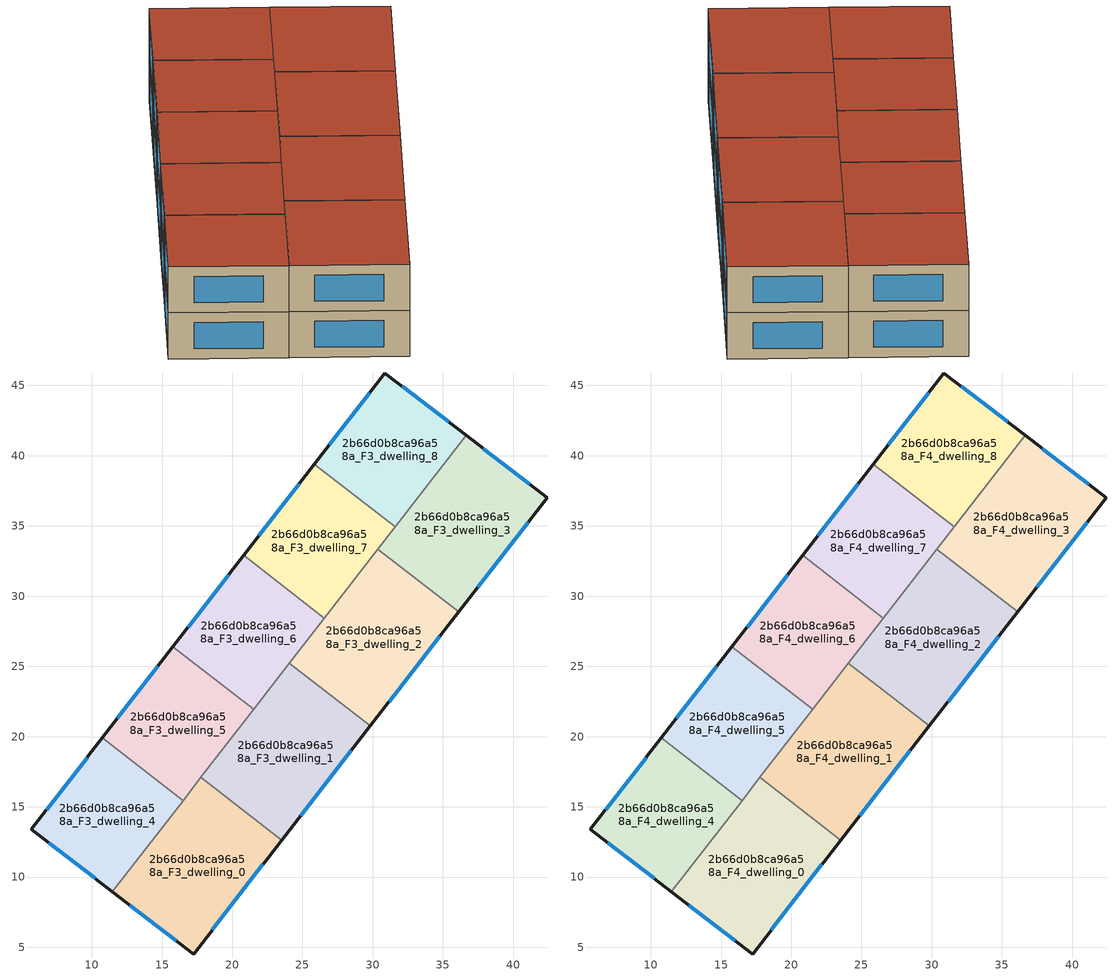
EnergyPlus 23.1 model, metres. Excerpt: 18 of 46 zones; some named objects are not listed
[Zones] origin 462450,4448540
2b66d0b8ca96a58a_F3_dwelling_0
 floor to 2b66d0b8ca96a58a_F2_dwelling_0 (EU_floor_Construction): 23.53,12.63 17.24,4.52 11.47,8.96 17.77,17.09 z9
 wall outside (EU_wall_Construction): 11.47,8.96 17.24,4.52 23.53,12.63 z9:12
 wall to 2b66d0b8ca96a58a_F3_dwelling_1 (EU_wall_Construction): 23.53,12.63 17.77,17.09 z9:12
 wall to 2b66d0b8ca96a58a_F3_dwelling_4 (EU_wall_Construction): 16.5,15.44 11.47,8.96 z9:12
 wall to 2b66d0b8ca96a58a_F3_dwelling_5 (EU_wall_Construction): 17.77,17.09 16.5,15.44 z9:12
 window (EU_Window_Construction): 18.59,6.26 22.18,10.9 / 12.71,8.01 16.01,5.47 z9.64:11.36
2b66d0b8ca96a58a_F3_dwelling_1
 floor to 2b66d0b8ca96a58a_F2_dwelling_1 (EU_floor_Construction): 29.82,20.76 23.53,12.63 17.77,17.09 24.07,25.21 z9
 wall outside (EU_wall_Construction): 23.53,12.63 29.82,20.76 z9:12
 wall to 2b66d0b8ca96a58a_F3_dwelling_2 (EU_wall_Construction): 29.82,20.76 24.07,25.21 z9:12
 wall to 2b66d0b8ca96a58a_F3_dwelling_5 (EU_wall_Construction): 21.53,21.94 17.77,17.09 z9:12
 wall to 2b66d0b8ca96a58a_F3_dwelling_6 (EU_wall_Construction): 24.07,25.22 21.53,21.94 z9:12
 window (EU_Window_Construction): 24.87,14.37 28.47,19.02 z9.64:11.36
2b66d0b8ca96a58a_F3_dwelling_2
 floor to 2b66d0b8ca96a58a_F2_dwelling_2 (EU_floor_Construction): 36.11,28.88 29.82,20.76 24.07,25.21 30.36,33.34 z9
 wall outside (EU_wall_Construction): 29.82,20.76 36.11,28.88 z9:12
 wall to 2b66d0b8ca96a58a_F3_dwelling_3 (EU_wall_Construction): 36.11,28.88 30.36,33.34 z9:12
 wall to 2b66d0b8ca96a58a_F3_dwelling_7 (EU_wall_Construction): 30.36,33.34 26.57,28.44 z9:12
 wall to 2b66d0b8ca96a58a_F3_dwelling_6 (EU_wall_Construction): 26.57,28.44 24.07,25.21 z9:12
 window (EU_Window_Construction): 31.17,22.5 34.77,27.14 z9.64:11.36
2b66d0b8ca96a58a_F3_dwelling_3
 floor to 2b66d0b8ca96a58a_F2_dwelling_3 (EU_floor_Construction): 42.41,37.02 36.11,28.88 30.36,33.34 36.64,41.45 z9
 wall outside (EU_wall_Construction): 36.11,28.88 42.41,37.02 36.64,41.45 z9:12
 wall to 2b66d0b8ca96a58a_F3_dwelling_8 (EU_wall_Construction): 36.64,41.45 31.6,34.94 z9:12
 wall to 2b66d0b8ca96a58a_F3_dwelling_7 (EU_wall_Construction): 31.6,34.94 30.36,33.34 z9:12
 window (EU_Window_Construction): 41.18,37.97 37.88,40.5 / 37.46,30.63 41.07,35.28 z9.64:11.36
2b66d0b8ca96a58a_F3_dwelling_4
 floor to 2b66d0b8ca96a58a_F2_dwelling_4 (EU_floor_Construction): 16.5,15.45 11.47,8.96 5.7,13.39 10.74,19.9 z9
 wall outside (EU_wall_Construction): 10.74,19.9 5.7,13.39 11.47,8.96 z9:12
 wall to 2b66d0b8ca96a58a_F3_dwelling_5 (EU_wall_Construction): 16.5,15.45 10.74,19.9 z9:12
 window (EU_Window_Construction): 6.94,12.44 10.24,9.91 / 9.66,18.51 6.78,14.79 z9.64:11.36
2b66d0b8ca96a58a_F3_dwelling_5
 floor to 2b66d0b8ca96a58a_F2_dwelling_5 (EU_floor_Construction): 21.53,21.94 16.5,15.45 10.74,19.9 15.78,26.4 z9
 wall outside (EU_wall_Construction): 15.78,26.4 10.74,19.9 z9:12
 wall to 2b66d0b8ca96a58a_F3_dwelling_6 (EU_wall_Construction): 21.53,21.94 15.78,26.4 z9:12
 window (EU_Window_Construction): 14.7,25.01 11.82,21.29 z9.64:11.36
2b66d0b8ca96a58a_F3_dwelling_6
 floor to 2b66d0b8ca96a58a_F2_dwelling_6 (EU_floor_Construction): 26.57,28.44 21.53,21.94 15.78,26.4 20.81,32.9 z9
 wall outside (EU_wall_Construction): 20.81,32.9 15.78,26.4 z9:12
 wall to 2b66d0b8ca96a58a_F3_dwelling_7 (EU_wall_Construction): 26.57,28.44 20.81,32.9 z9:12
 window (EU_Window_Construction): 19.73,31.51 16.86,27.79 z9.64:11.36
2b66d0b8ca96a58a_F3_dwelling_7
 floor to 2b66d0b8ca96a58a_F2_dwelling_7 (EU_floor_Construction): 31.6,34.94 26.57,28.44 20.81,32.9 25.85,39.4 z9
 wall outside (EU_wall_Construction): 25.85,39.4 20.81,32.9 z9:12
 wall to 2b66d0b8ca96a58a_F3_dwelling_8 (EU_wall_Construction): 31.6,34.94 25.85,39.4 z9:12
 window (EU_Window_Construction): 24.77,38.01 21.89,34.29 z9.64:11.36
2b66d0b8ca96a58a_F3_dwelling_8
 floor to 2b66d0b8ca96a58a_F2_dwelling_8 (EU_floor_Construction): 36.64,41.45 31.6,34.94 25.85,39.4 30.87,45.89 z9
 wall outside (EU_wall_Construction): 36.64,41.45 30.87,45.89 25.85,39.4 z9:12
 window (EU_Window_Construction): 29.8,44.5 26.92,40.79 / 35.41,42.4 32.11,44.94 z9.64:11.36
2b66d0b8ca96a58a_F4_dwelling_0
 floor to 2b66d0b8ca96a58a_F3_dwelling_0 (EU_floor_Construction): 23.53,12.63 17.24,4.52 11.47,8.96 17.77,17.09 z12
 wall outside (EU_wall_Construction): 11.47,8.96 17.24,4.52 23.53,12.63 z12:15
 wall to 2b66d0b8ca96a58a_F4_dwelling_1 (EU_wall_Construction): 23.53,12.63 17.77,17.09 z12:15
 wall to 2b66d0b8ca96a58a_F4_dwelling_4 (EU_wall_Construction): 16.5,15.44 11.47,8.96 z12:15
 wall to 2b66d0b8ca96a58a_F4_dwelling_5 (EU_wall_Construction): 17.77,17.09 16.5,15.44 z12:15
 window (EU_Window_Construction): 18.59,6.26 22.18,10.9 / 12.71,8.01 16.01,5.47 z12.64:14.36
 roof outside (EU_roof_Construction): 17.24,4.52 23.53,12.63 17.77,17.09 11.47,8.96 z15
2b66d0b8ca96a58a_F4_dwelling_1
 floor to 2b66d0b8ca96a58a_F3_dwelling_1 (EU_floor_Construction): 29.82,20.76 23.53,12.63 17.77,17.09 24.07,25.21 z12
 wall outside (EU_wall_Construction): 23.53,12.63 29.82,20.76 z12:15
 wall to 2b66d0b8ca96a58a_F4_dwelling_2 (EU_wall_Construction): 29.82,20.76 24.07,25.21 z12:15
 wall to 2b66d0b8ca96a58a_F4_dwelling_5 (EU_wall_Construction): 21.53,21.94 17.77,17.09 z12:15
 wall to 2b66d0b8ca96a58a_F4_dwelling_6 (EU_wall_Construction): 24.07,25.22 21.53,21.94 z12:15
 window (EU_Window_Construction): 24.87,14.37 28.47,19.02 z12.64:14.36
 roof outside (EU_roof_Construction): 23.53,12.63 29.82,20.76 24.07,25.21 17.77,17.09 z15
2b66d0b8ca96a58a_F4_dwelling_2
 floor to 2b66d0b8ca96a58a_F3_dwelling_2 (EU_floor_Construction): 36.11,28.88 29.82,20.76 24.07,25.21 30.36,33.34 z12
 wall outside (EU_wall_Construction): 29.82,20.76 36.11,28.88 z12:15
 wall to 2b66d0b8ca96a58a_F4_dwelling_3 (EU_wall_Construction): 36.11,28.88 30.36,33.34 z12:15
 wall to 2b66d0b8ca96a58a_F4_dwelling_7 (EU_wall_Construction): 30.36,33.34 26.57,28.44 z12:15
 wall to 2b66d0b8ca96a58a_F4_dwelling_6 (EU_wall_Construction): 26.57,28.44 24.07,25.21 z12:15
 window (EU_Window_Construction): 31.17,22.5 34.77,27.14 z12.64:14.36
 roof outside (EU_roof_Construction): 29.82,20.76 36.11,28.88 30.36,33.34 24.07,25.21 z15
2b66d0b8ca96a58a_F4_dwelling_3
 floor to 2b66d0b8ca96a58a_F3_dwelling_3 (EU_floor_Construction): 42.41,37.02 36.11,28.88 30.36,33.34 36.64,41.45 z12
 wall outside (EU_wall_Construction): 36.11,28.88 42.41,37.02 36.64,41.45 z12:15
 wall to 2b66d0b8ca96a58a_F4_dwelling_8 (EU_wall_Construction): 36.64,41.45 31.6,34.94 z12:15
 wall to 2b66d0b8ca96a58a_F4_dwelling_7 (EU_wall_Construction): 31.6,34.94 30.36,33.34 z12:15
 window (EU_Window_Construction): 41.18,37.97 37.88,40.5 / 37.46,30.63 41.07,35.28 z12.64:14.36
 roof outside (EU_roof_Construction): 36.11,28.88 42.41,37.02 36.64,41.45 30.36,33.34 z15
2b66d0b8ca96a58a_F4_dwelling_4
 floor to 2b66d0b8ca96a58a_F3_dwelling_4 (EU_floor_Construction): 16.5,15.45 11.47,8.96 5.7,13.39 10.74,19.9 z12
 wall outside (EU_wall_Construction): 10.74,19.9 5.7,13.39 11.47,8.96 z12:15
 wall to 2b66d0b8ca96a58a_F4_dwelling_5 (EU_wall_Construction): 16.5,15.45 10.74,19.9 z12:15
 window (EU_Window_Construction): 6.94,12.44 10.24,9.91 / 9.66,18.51 6.78,14.79 z12.64:14.36
 roof outside (EU_roof_Construction): 11.47,8.96 16.5,15.45 10.74,19.9 5.7,13.39 z15
2b66d0b8ca96a58a_F4_dwelling_5
 floor to 2b66d0b8ca96a58a_F3_dwelling_5 (EU_floor_Construction): 21.53,21.94 16.5,15.45 10.74,19.9 15.78,26.4 z12
 wall outside (EU_wall_Construction): 15.78,26.4 10.74,19.9 z12:15
 wall to 2b66d0b8ca96a58a_F4_dwelling_6 (EU_wall_Construction): 21.53,21.94 15.78,26.4 z12:15
 window (EU_Window_Construction): 14.7,25.01 11.82,21.29 z12.64:14.36
 roof outside (EU_roof_Construction): 16.5,15.45 21.53,21.94 15.78,26.4 10.74,19.9 z15
2b66d0b8ca96a58a_F4_dwelling_6
 floor to 2b66d0b8ca96a58a_F3_dwelling_6 (EU_floor_Construction): 26.57,28.44 21.53,21.94 15.78,26.4 20.81,32.9 z12
 wall outside (EU_wall_Construction): 20.81,32.9 15.78,26.4 z12:15
 wall to 2b66d0b8ca96a58a_F4_dwelling_7 (EU_wall_Construction): 26.57,28.44 20.81,32.9 z12:15
 window (EU_Window_Construction): 19.73,31.51 16.86,27.79 z12.64:14.36
 roof outside (EU_roof_Construction): 21.53,21.94 26.57,28.44 20.81,32.9 15.78,26.4 z15
2b66d0b8ca96a58a_F4_dwelling_7
 floor to 2b66d0b8ca96a58a_F3_dwelling_7 (EU_floor_Construction): 31.6,34.94 26.57,28.44 20.81,32.9 25.85,39.4 z12
 wall outside (EU_wall_Construction): 25.85,39.4 20.81,32.9 z12:15
 wall to 2b66d0b8ca96a58a_F4_dwelling_8 (EU_wall_Construction): 31.6,34.94 25.85,39.4 z12:15
 window (EU_Window_Construction): 24.77,38.01 21.89,34.29 z12.64:14.36
 roof outside (EU_roof_Construction): 26.57,28.44 31.6,34.94 25.85,39.4 20.81,32.9 z15
2b66d0b8ca96a58a_F4_dwelling_8
 floor to 2b66d0b8ca96a58a_F3_dwelling_8 (EU_floor_Construction): 36.64,41.45 31.6,34.94 25.85,39.4 30.87,45.89 z12
 wall outside (EU_wall_Construction): 36.64,41.45 30.87,45.89 25.85,39.4 z12:15
 window (EU_Window_Construction): 29.8,44.5 26.92,40.79 / 35.41,42.4 32.11,44.94 z12.64:14.36
 roof outside (EU_roof_Construction): 31.6,34.94 36.64,41.45 30.87,45.89 25.85,39.4 z15
[Building]
EU S2 Campaign: North Axis=0; Terrain=City; Solar Distribution=FullExterior
[Site:Location]
Yerevan-Zvartnots.Intl.AP: Latitude=40.15; Longitude=44.383; Time Zone=4; Elevation=854
[SizingPeriod:WeatherFileDays]
AnnualSizingPeriod: Begin Month=1; Begin Day of Month=1; End Month=12; End Day of Month=31; Day of Week for Start Day=Monday; Use Weather File Daylight Saving Period=No; Use Weather File Rain and Snow Indicators=No
[MATERIAL]
EU_InternalMass_Material: Roughness=MediumRough; Thickness=0.1; Conductivity=1; Density=1800; Specific Heat=900; Thermal Absorptance=0.9; Solar Absorptance=0.7; Visible Absorptance=0.7
[MATERIAL:NOMASS] Roughness=MediumRough; Thermal Absorptance=0.9; Solar Absorptance=0.7; Visible Absorptance=0.7
Name | Thermal Resistance
EU_wall_NoMass | 1.05043
EU_roof_NoMass | 1.45357
EU_floor_NoMass | 0.478065
[WINDOWMATERIAL:SIMPLEGLAZINGSYSTEM]
EU_Window_SimpleGlazing: UFactor=2.5566; Solar Heat Gain Coefficient=0.75; Visible Transmittance=0.75
[CONSTRUCTION]
EU_wall_Construction: EU_wall_NoMass
EU_roof_Construction: EU_roof_NoMass
EU_floor_Construction: EU_floor_NoMass
EU_Window_Construction: EU_Window_SimpleGlazing
EU_InternalMass_Construction: EU_InternalMass_Material
[ZONE] Type=1; Multiplier=1; Ceiling Height=autocalculate; Floor Area=autocalculate; Part of Total Floor Area=Yes
Name | Volume
2b66d0b8ca96a58a_F3_dwelling_0; 2b66d0b8ca96a58a_F4_dwelling_0 | 224.368
2b66d0b8ca96a58a_F3_dwelling_1; 2b66d0b8ca96a58a_F4_dwelling_1 | 224.356
2b66d0b8ca96a58a_F3_dwelling_2; 2b66d0b8ca96a58a_F4_dwelling_2 | 224.391
2b66d0b8ca96a58a_F3_dwelling_3; 2b66d0b8ca96a58a_F4_dwelling_3 | 224.373
2b66d0b8ca96a58a_F3_dwelling_4; 2b66d0b8ca96a58a_F4_dwelling_4; 2b66d0b8ca96a58a_F3_dwelling_8; 2b66d0b8ca96a58a_F4_dwelling_8 | 179.518
2b66d0b8ca96a58a_F3_dwelling_5; 2b66d0b8ca96a58a_F4_dwelling_5; 2b66d0b8ca96a58a_F3_dwelling_6; 2b66d0b8ca96a58a_F4_dwelling_6 | 179.528
2b66d0b8ca96a58a_F3_dwelling_7; 2b66d0b8ca96a58a_F4_dwelling_7 | 179.495
[INTERNALMASS] Construction=EU_InternalMass_Construction
Name | Zone or ZoneList | Surface Area
2b66d0b8ca96a58a_F3_dwelling_0_EU_InternalMass | 2b66d0b8ca96a58a_F3_dwelling_0 | 74.7892
2b66d0b8ca96a58a_F3_dwelling_1_EU_InternalMass | 2b66d0b8ca96a58a_F3_dwelling_1 | 74.7853
2b66d0b8ca96a58a_F3_dwelling_2_EU_InternalMass | 2b66d0b8ca96a58a_F3_dwelling_2 | 74.8011
2b66d0b8ca96a58a_F3_dwelling_3_EU_InternalMass | 2b66d0b8ca96a58a_F3_dwelling_3 | 74.791
2b66d0b8ca96a58a_F3_dwelling_4_EU_InternalMass | 2b66d0b8ca96a58a_F3_dwelling_4 | 59.8393
2b66d0b8ca96a58a_F3_dwelling_5_EU_InternalMass | 2b66d0b8ca96a58a_F3_dwelling_5 | 59.8427
2b66d0b8ca96a58a_F3_dwelling_6_EU_InternalMass | 2b66d0b8ca96a58a_F3_dwelling_6 | 59.8427
2b66d0b8ca96a58a_F3_dwelling_7_EU_InternalMass | 2b66d0b8ca96a58a_F3_dwelling_7 | 59.8318
2b66d0b8ca96a58a_F3_dwelling_8_EU_InternalMass | 2b66d0b8ca96a58a_F3_dwelling_8 | 59.8393
2b66d0b8ca96a58a_F4_dwelling_0_EU_InternalMass | 2b66d0b8ca96a58a_F4_dwelling_0 | 74.7892
2b66d0b8ca96a58a_F4_dwelling_1_EU_InternalMass | 2b66d0b8ca96a58a_F4_dwelling_1 | 74.7853
2b66d0b8ca96a58a_F4_dwelling_2_EU_InternalMass | 2b66d0b8ca96a58a_F4_dwelling_2 | 74.8011
2b66d0b8ca96a58a_F4_dwelling_3_EU_InternalMass | 2b66d0b8ca96a58a_F4_dwelling_3 | 74.791
2b66d0b8ca96a58a_F4_dwelling_4_EU_InternalMass | 2b66d0b8ca96a58a_F4_dwelling_4 | 59.8393
2b66d0b8ca96a58a_F4_dwelling_5_EU_InternalMass | 2b66d0b8ca96a58a_F4_dwelling_5 | 59.8427
2b66d0b8ca96a58a_F4_dwelling_6_EU_InternalMass | 2b66d0b8ca96a58a_F4_dwelling_6 | 59.8427
2b66d0b8ca96a58a_F4_dwelling_7_EU_InternalMass | 2b66d0b8ca96a58a_F4_dwelling_7 | 59.8318
2b66d0b8ca96a58a_F4_dwelling_8_EU_InternalMass | 2b66d0b8ca96a58a_F4_dwelling_8 | 59.8393
[OTHEREQUIPMENT] Fuel Type=Electricity; Design Level Calculation Method=Watts/Area; Power per Zone Floor Area=1; Fraction Latent=0; Fraction Radiant=0; Fraction Lost=0; Carbon Dioxide Generation Rate=0; EndUse Subcategory=EU_Step8_InternalGains
Name | Zone or ZoneList or Space or SpaceList | Schedule
EU_Step8_InternalGain_2b66d0b8ca96a58a_F3_dwelling_0_f000 | 2b66d0b8ca96a58a_F3_dwelling_0 | EU_Step8_GainSchedule_2b66d0b8ca96a58a_F3_dwelling_0_f000
EU_Step8_InternalGain_2b66d0b8ca96a58a_F3_dwelling_1_f000 | 2b66d0b8ca96a58a_F3_dwelling_1 | EU_Step8_GainSchedule_2b66d0b8ca96a58a_F3_dwelling_1_f000
EU_Step8_InternalGain_2b66d0b8ca96a58a_F3_dwelling_2_f000 | 2b66d0b8ca96a58a_F3_dwelling_2 | EU_Step8_GainSchedule_2b66d0b8ca96a58a_F3_dwelling_2_f000
EU_Step8_InternalGain_2b66d0b8ca96a58a_F3_dwelling_3_f000 | 2b66d0b8ca96a58a_F3_dwelling_3 | EU_Step8_GainSchedule_2b66d0b8ca96a58a_F3_dwelling_3_f000
EU_Step8_InternalGain_2b66d0b8ca96a58a_F3_dwelling_4_f000 | 2b66d0b8ca96a58a_F3_dwelling_4 | EU_Step8_GainSchedule_2b66d0b8ca96a58a_F3_dwelling_4_f000
EU_Step8_InternalGain_2b66d0b8ca96a58a_F3_dwelling_5_f000 | 2b66d0b8ca96a58a_F3_dwelling_5 | EU_Step8_GainSchedule_2b66d0b8ca96a58a_F3_dwelling_5_f000
EU_Step8_InternalGain_2b66d0b8ca96a58a_F3_dwelling_6_f000 | 2b66d0b8ca96a58a_F3_dwelling_6 | EU_Step8_GainSchedule_2b66d0b8ca96a58a_F3_dwelling_6_f000
EU_Step8_InternalGain_2b66d0b8ca96a58a_F3_dwelling_7_f000 | 2b66d0b8ca96a58a_F3_dwelling_7 | EU_Step8_GainSchedule_2b66d0b8ca96a58a_F3_dwelling_7_f000
EU_Step8_InternalGain_2b66d0b8ca96a58a_F3_dwelling_8_f000 | 2b66d0b8ca96a58a_F3_dwelling_8 | EU_Step8_GainSchedule_2b66d0b8ca96a58a_F3_dwelling_8_f000
EU_Step8_InternalGain_2b66d0b8ca96a58a_F4_dwelling_0_f000 | 2b66d0b8ca96a58a_F4_dwelling_0 | EU_Step8_GainSchedule_2b66d0b8ca96a58a_F4_dwelling_0_f000
EU_Step8_InternalGain_2b66d0b8ca96a58a_F4_dwelling_1_f000 | 2b66d0b8ca96a58a_F4_dwelling_1 | EU_Step8_GainSchedule_2b66d0b8ca96a58a_F4_dwelling_1_f000
EU_Step8_InternalGain_2b66d0b8ca96a58a_F4_dwelling_2_f000 | 2b66d0b8ca96a58a_F4_dwelling_2 | EU_Step8_GainSchedule_2b66d0b8ca96a58a_F4_dwelling_2_f000
EU_Step8_InternalGain_2b66d0b8ca96a58a_F4_dwelling_3_f000 | 2b66d0b8ca96a58a_F4_dwelling_3 | EU_Step8_GainSchedule_2b66d0b8ca96a58a_F4_dwelling_3_f000
EU_Step8_InternalGain_2b66d0b8ca96a58a_F4_dwelling_4_f000 | 2b66d0b8ca96a58a_F4_dwelling_4 | EU_Step8_GainSchedule_2b66d0b8ca96a58a_F4_dwelling_4_f000
EU_Step8_InternalGain_2b66d0b8ca96a58a_F4_dwelling_5_f000 | 2b66d0b8ca96a58a_F4_dwelling_5 | EU_Step8_GainSchedule_2b66d0b8ca96a58a_F4_dwelling_5_f000
EU_Step8_InternalGain_2b66d0b8ca96a58a_F4_dwelling_6_f000 | 2b66d0b8ca96a58a_F4_dwelling_6 | EU_Step8_GainSchedule_2b66d0b8ca96a58a_F4_dwelling_6_f000
EU_Step8_InternalGain_2b66d0b8ca96a58a_F4_dwelling_7_f000 | 2b66d0b8ca96a58a_F4_dwelling_7 | EU_Step8_GainSchedule_2b66d0b8ca96a58a_F4_dwelling_7_f000
EU_Step8_InternalGain_2b66d0b8ca96a58a_F4_dwelling_8_f000 | 2b66d0b8ca96a58a_F4_dwelling_8 | EU_Step8_GainSchedule_2b66d0b8ca96a58a_F4_dwelling_8_f000
[ZONEVENTILATION:DESIGNFLOWRATE] Schedule=EU_AlwaysOn; Design Flow Rate Calculation Method=AirChanges/Hour; Air Changes per Hour=0.557805; Ventilation Type=Natural; Fan Pressure Rise=0; Fan Total Efficiency=1; Constant Term Coefficient=1; Temperature Term Coefficient=0; Velocity Term Coefficient=0; Velocity Squared Term Coefficient=0; Minimum Indoor Temperature=-100; Maximum Indoor Temperature=100; Delta Temperature=-100; Minimum Outdoor Temperature=-100; Maximum Outdoor Temperature=100; Maximum Wind Speed=40
Name | Zone or ZoneList or Space or SpaceList
EU_ConstantAir_2b66d0b8ca96a58a_F3_dwelling_0 | 2b66d0b8ca96a58a_F3_dwelling_0
EU_ConstantAir_2b66d0b8ca96a58a_F3_dwelling_1 | 2b66d0b8ca96a58a_F3_dwelling_1
EU_ConstantAir_2b66d0b8ca96a58a_F3_dwelling_2 | 2b66d0b8ca96a58a_F3_dwelling_2
EU_ConstantAir_2b66d0b8ca96a58a_F3_dwelling_3 | 2b66d0b8ca96a58a_F3_dwelling_3
EU_ConstantAir_2b66d0b8ca96a58a_F3_dwelling_4 | 2b66d0b8ca96a58a_F3_dwelling_4
EU_ConstantAir_2b66d0b8ca96a58a_F3_dwelling_5 | 2b66d0b8ca96a58a_F3_dwelling_5
EU_ConstantAir_2b66d0b8ca96a58a_F3_dwelling_6 | 2b66d0b8ca96a58a_F3_dwelling_6
EU_ConstantAir_2b66d0b8ca96a58a_F3_dwelling_7 | 2b66d0b8ca96a58a_F3_dwelling_7
EU_ConstantAir_2b66d0b8ca96a58a_F3_dwelling_8 | 2b66d0b8ca96a58a_F3_dwelling_8
EU_ConstantAir_2b66d0b8ca96a58a_F4_dwelling_0 | 2b66d0b8ca96a58a_F4_dwelling_0
EU_ConstantAir_2b66d0b8ca96a58a_F4_dwelling_1 | 2b66d0b8ca96a58a_F4_dwelling_1
EU_ConstantAir_2b66d0b8ca96a58a_F4_dwelling_2 | 2b66d0b8ca96a58a_F4_dwelling_2
EU_ConstantAir_2b66d0b8ca96a58a_F4_dwelling_3 | 2b66d0b8ca96a58a_F4_dwelling_3
EU_ConstantAir_2b66d0b8ca96a58a_F4_dwelling_4 | 2b66d0b8ca96a58a_F4_dwelling_4
EU_ConstantAir_2b66d0b8ca96a58a_F4_dwelling_5 | 2b66d0b8ca96a58a_F4_dwelling_5
EU_ConstantAir_2b66d0b8ca96a58a_F4_dwelling_6 | 2b66d0b8ca96a58a_F4_dwelling_6
EU_ConstantAir_2b66d0b8ca96a58a_F4_dwelling_7 | 2b66d0b8ca96a58a_F4_dwelling_7
EU_ConstantAir_2b66d0b8ca96a58a_F4_dwelling_8 | 2b66d0b8ca96a58a_F4_dwelling_8
[HVACTEMPLATE:ZONE:IDEALLOADSAIRSYSTEM] System Availability Schedule=EU_AlwaysOn; Maximum Heating Supply Air Temperature=50; Minimum Cooling Supply Air Temperature=13; Maximum Heating Supply Air Humidity Ratio=0.0156; Minimum Cooling Supply Air Humidity Ratio=0.0077; Heating Limit=NoLimit; Cooling Limit=NoLimit; Heating Availability Schedule=EU_AlwaysOn; Cooling Availability Schedule=EU_CoolingOff; Dehumidification Control Type=ConstantSensibleHeatRatio; Cooling Sensible Heat Ratio=0.7; Dehumidification Setpoint=60; Humidification Control Type=None; Humidification Setpoint=30; Outdoor Air Method=None; Outdoor Air Flow Rate per Person=0.00944; Outdoor Air Flow Rate per Zone Floor Area=0; Outdoor Air Flow Rate per Zone=0; Demand Controlled Ventilation Type=None; Outdoor Air Economizer Type=NoEconomizer; Heat Recovery Type=None; Sensible Heat Recovery Effectiveness=0.7; Latent Heat Recovery Effectiveness=0.65
Name | Template Thermostat
2b66d0b8ca96a58a_F3_dwelling_0 | EU_HeatOnly_2b66d0b8ca96a58a_F3_dwelling_0
2b66d0b8ca96a58a_F3_dwelling_1 | EU_HeatOnly_2b66d0b8ca96a58a_F3_dwelling_1
2b66d0b8ca96a58a_F3_dwelling_2 | EU_HeatOnly_2b66d0b8ca96a58a_F3_dwelling_2
2b66d0b8ca96a58a_F3_dwelling_3 | EU_HeatOnly_2b66d0b8ca96a58a_F3_dwelling_3
2b66d0b8ca96a58a_F3_dwelling_4 | EU_HeatOnly_2b66d0b8ca96a58a_F3_dwelling_4
2b66d0b8ca96a58a_F3_dwelling_5 | EU_HeatOnly_2b66d0b8ca96a58a_F3_dwelling_5
2b66d0b8ca96a58a_F3_dwelling_6 | EU_HeatOnly_2b66d0b8ca96a58a_F3_dwelling_6
2b66d0b8ca96a58a_F3_dwelling_7 | EU_HeatOnly_2b66d0b8ca96a58a_F3_dwelling_7
2b66d0b8ca96a58a_F3_dwelling_8 | EU_HeatOnly_2b66d0b8ca96a58a_F3_dwelling_8
2b66d0b8ca96a58a_F4_dwelling_0 | EU_HeatOnly_2b66d0b8ca96a58a_F4_dwelling_0
2b66d0b8ca96a58a_F4_dwelling_1 | EU_HeatOnly_2b66d0b8ca96a58a_F4_dwelling_1
2b66d0b8ca96a58a_F4_dwelling_2 | EU_HeatOnly_2b66d0b8ca96a58a_F4_dwelling_2
2b66d0b8ca96a58a_F4_dwelling_3 | EU_HeatOnly_2b66d0b8ca96a58a_F4_dwelling_3
2b66d0b8ca96a58a_F4_dwelling_4 | EU_HeatOnly_2b66d0b8ca96a58a_F4_dwelling_4
2b66d0b8ca96a58a_F4_dwelling_5 | EU_HeatOnly_2b66d0b8ca96a58a_F4_dwelling_5
2b66d0b8ca96a58a_F4_dwelling_6 | EU_HeatOnly_2b66d0b8ca96a58a_F4_dwelling_6
2b66d0b8ca96a58a_F4_dwelling_7 | EU_HeatOnly_2b66d0b8ca96a58a_F4_dwelling_7
2b66d0b8ca96a58a_F4_dwelling_8 | EU_HeatOnly_2b66d0b8ca96a58a_F4_dwelling_8
[SIZING:ZONE] Zone Cooling Design Supply Air Temperature Input Method=SupplyAirTemperature; Zone Cooling Design Supply Air Temperature=13; Zone Heating Design Supply Air Temperature Input Method=SupplyAirTemperature; Zone Heating Design Supply Air Temperature=50; Zone Cooling Design Supply Air Humidity Ratio=0.008; Zone Heating Design Supply Air Humidity Ratio=0.008; Cooling Design Air Flow Method=DesignDay; Cooling Design Air Flow Rate=0; Cooling Minimum Air Flow per Zone Floor Area=0.000762; Cooling Minimum Air Flow=0; Cooling Minimum Air Flow Fraction=0.2; Heating Design Air Flow Method=DesignDay; Heating Design Air Flow Rate=0; Heating Maximum Air Flow per Zone Floor Area=0.002032; Heating Maximum Air Flow=0.141576; Heating Maximum Air Flow Fraction=0.3; Account for Dedicated Outdoor Air System=No; Dedicated Outdoor Air System Control Strategy=NeutralSupplyAir; Dedicated Outdoor Air Low Setpoint Temperature for Design=autosize; Dedicated Outdoor Air High Setpoint Temperature for Design=autosize; Zone Load Sizing Method=Sensible Load Only No Latent Load; Zone Latent Cooling Design Supply Air Humidity Ratio Input Method=HumidityRatioDifference; Zone Cooling Design Supply Air Humidity Ratio Difference=0.005; Zone Latent Heating Design Supply Air Humidity Ratio Input Method=HumidityRatioDifference; Zone Humidification Design Supply Air Humidity Ratio Difference=0.005
2b66d0b8ca96a58a_F3_dwelling_0; 2b66d0b8ca96a58a_F3_dwelling_1; 2b66d0b8ca96a58a_F3_dwelling_2; 2b66d0b8ca96a58a_F3_dwelling_3; 2b66d0b8ca96a58a_F3_dwelling_4; 2b66d0b8ca96a58a_F3_dwelling_5; 2b66d0b8ca96a58a_F3_dwelling_6; 2b66d0b8ca96a58a_F3_dwelling_7; 2b66d0b8ca96a58a_F3_dwelling_8; 2b66d0b8ca96a58a_F4_dwelling_0; 2b66d0b8ca96a58a_F4_dwelling_1; 2b66d0b8ca96a58a_F4_dwelling_2; 2b66d0b8ca96a58a_F4_dwelling_3; 2b66d0b8ca96a58a_F4_dwelling_4; 2b66d0b8ca96a58a_F4_dwelling_5; 2b66d0b8ca96a58a_F4_dwelling_6; 2b66d0b8ca96a58a_F4_dwelling_7; 2b66d0b8ca96a58a_F4_dwelling_8
[SCHEDULE:CONSTANT]
Name | Hourly Value
EU_AlwaysOn | 1
EU_CoolingOff | 0
[SCHEDULE:FILE] Column Number=1; Rows to Skip at Top=0; Number of Hours of Data=8760; Column Separator=Comma; Interpolate to Timestep=No; Minutes per Item=60; Adjust Schedule for Daylight Savings=Yes
Name | File
EU_Step8_GainSchedule_2b66d0b8ca96a58a_F3_dwelling_0_f000 | ../../schedules/2b66d0b8ca96a58a/2b66d0b8ca96a58a_F3_dwelling_0_f000_gain.csv
EU_Step8_GainSchedule_2b66d0b8ca96a58a_F3_dwelling_1_f000 | ../../schedules/2b66d0b8ca96a58a/2b66d0b8ca96a58a_F3_dwelling_1_f000_gain.csv
EU_Step8_GainSchedule_2b66d0b8ca96a58a_F3_dwelling_2_f000 | ../../schedules/2b66d0b8ca96a58a/2b66d0b8ca96a58a_F3_dwelling_2_f000_gain.csv
EU_Step8_GainSchedule_2b66d0b8ca96a58a_F3_dwelling_3_f000 | ../../schedules/2b66d0b8ca96a58a/2b66d0b8ca96a58a_F3_dwelling_3_f000_gain.csv
EU_Step8_GainSchedule_2b66d0b8ca96a58a_F3_dwelling_4_f000 | ../../schedules/2b66d0b8ca96a58a/2b66d0b8ca96a58a_F3_dwelling_4_f000_gain.csv
EU_Step8_GainSchedule_2b66d0b8ca96a58a_F3_dwelling_5_f000 | ../../schedules/2b66d0b8ca96a58a/2b66d0b8ca96a58a_F3_dwelling_5_f000_gain.csv
EU_Step8_GainSchedule_2b66d0b8ca96a58a_F3_dwelling_6_f000 | ../../schedules/2b66d0b8ca96a58a/2b66d0b8ca96a58a_F3_dwelling_6_f000_gain.csv
EU_Step8_GainSchedule_2b66d0b8ca96a58a_F3_dwelling_7_f000 | ../../schedules/2b66d0b8ca96a58a/2b66d0b8ca96a58a_F3_dwelling_7_f000_gain.csv
EU_Step8_GainSchedule_2b66d0b8ca96a58a_F3_dwelling_8_f000 | ../../schedules/2b66d0b8ca96a58a/2b66d0b8ca96a58a_F3_dwelling_8_f000_gain.csv
EU_Step8_GainSchedule_2b66d0b8ca96a58a_F4_dwelling_0_f000 | ../../schedules/2b66d0b8ca96a58a/2b66d0b8ca96a58a_F4_dwelling_0_f000_gain.csv
EU_Step8_GainSchedule_2b66d0b8ca96a58a_F4_dwelling_1_f000 | ../../schedules/2b66d0b8ca96a58a/2b66d0b8ca96a58a_F4_dwelling_1_f000_gain.csv
EU_Step8_GainSchedule_2b66d0b8ca96a58a_F4_dwelling_2_f000 | ../../schedules/2b66d0b8ca96a58a/2b66d0b8ca96a58a_F4_dwelling_2_f000_gain.csv
EU_Step8_GainSchedule_2b66d0b8ca96a58a_F4_dwelling_3_f000 | ../../schedules/2b66d0b8ca96a58a/2b66d0b8ca96a58a_F4_dwelling_3_f000_gain.csv
EU_Step8_GainSchedule_2b66d0b8ca96a58a_F4_dwelling_4_f000 | ../../schedules/2b66d0b8ca96a58a/2b66d0b8ca96a58a_F4_dwelling_4_f000_gain.csv
EU_Step8_GainSchedule_2b66d0b8ca96a58a_F4_dwelling_5_f000 | ../../schedules/2b66d0b8ca96a58a/2b66d0b8ca96a58a_F4_dwelling_5_f000_gain.csv
EU_Step8_GainSchedule_2b66d0b8ca96a58a_F4_dwelling_6_f000 | ../../schedules/2b66d0b8ca96a58a/2b66d0b8ca96a58a_F4_dwelling_6_f000_gain.csv
EU_Step8_GainSchedule_2b66d0b8ca96a58a_F4_dwelling_7_f000 | ../../schedules/2b66d0b8ca96a58a/2b66d0b8ca96a58a_F4_dwelling_7_f000_gain.csv
EU_Step8_GainSchedule_2b66d0b8ca96a58a_F4_dwelling_8_f000 | ../../schedules/2b66d0b8ca96a58a/2b66d0b8ca96a58a_F4_dwelling_8_f000_gain.csv
